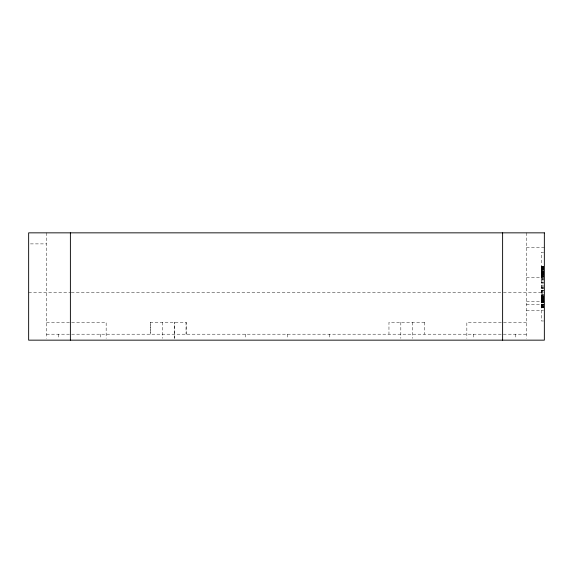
<?xml version="1.0" encoding="UTF-8"?>
<svg xmlns="http://www.w3.org/2000/svg" width="573" height="573" viewBox="0 0 573 573"><rect width="100%" height="100%" fill="white"/><g stroke="black" fill="none" stroke-linecap="round" stroke-linejoin="round"><path stroke-width="0.43" stroke-dasharray="2.87 2.15" d="M30.441 243.89L46.535 243.89M526.465 247.751L544.35 247.751M543.605 252.27L541.37 252.27L541.37 320.98L543.605 320.98M541.37 266.517L543.605 266.517M541.37 266.653L543.605 266.653M541.37 266.846L543.605 266.846M541.37 266.911L543.605 266.882M541.37 267.297L543.605 267.283M541.37 267.598L543.605 267.598M541.37 267.835L543.605 267.842M541.37 267.928L543.605 267.963M541.37 268.085L543.605 268.085M541.37 268.228L543.605 268.164M541.37 268.329L543.605 268.329M541.37 268.436L543.605 268.436M541.37 269.167L543.605 269.167M541.37 269.489L543.605 269.496M541.37 269.69L543.605 269.69M541.37 269.833L543.605 269.833M541.37 270.162L543.605 270.162M541.37 270.334L543.605 270.334M541.37 271.394L543.605 271.394M541.37 271.681L543.605 271.681M541.37 271.803L543.605 271.824M541.37 271.96L543.605 271.924M541.37 272.447L543.605 272.447M541.37 272.519L543.605 272.519M541.37 272.762L543.605 272.762M541.37 272.977L543.605 272.977M541.37 273.077L543.605 273.077M541.37 273.257L543.605 273.257M541.37 273.464L543.605 273.428M541.37 273.708L543.605 273.686M541.37 273.779L543.605 273.779M541.37 274.001L543.605 274.001M541.37 274.095L543.605 274.023M541.37 274.617L543.605 274.703M541.37 274.796L543.605 274.839M541.37 274.997L543.605 274.997M541.37 275.104L543.605 275.104M541.37 275.491L543.605 275.491M541.37 275.957L543.605 275.957M541.37 276.308L543.605 276.308M541.37 276.451L543.605 276.451M541.37 276.537L543.605 276.537M541.37 277.196L543.605 277.196M526.465 277.554L543.605 277.475M541.37 278.507L543.605 278.507M541.37 278.994L543.605 278.994M541.37 279.065L543.605 279.065M541.37 279.674L543.605 279.674M541.37 280.935L543.605 280.935M541.37 282.596L543.605 282.596M541.37 282.604L543.605 282.604M541.37 283.864L543.605 283.864M541.37 285.834L543.605 285.834M541.37 286.171L543.605 286.171M541.37 287.395L543.605 287.395M541.37 287.775L543.605 287.775M541.37 288.391L543.605 288.391M541.37 288.792L543.605 288.792M541.37 290.239L543.605 290.239M541.37 290.69L543.605 290.69M541.37 290.998L543.605 290.998M541.37 291.535L542.86 291.535M541.37 292.037L542.86 292.037M541.37 292.223L542.86 292.223M28.65 292.459L70.386 292.459M71.281 292.459L502.614 292.459M503.395 292.459L544.35 292.459M541.37 293.627L542.86 293.627M541.37 294.866L543.605 294.816M541.37 294.952L543.605 294.952M541.37 295.081L543.605 295.081M541.37 295.288L543.605 295.288M541.37 296.177L543.605 296.105M541.37 296.556L543.605 296.556M541.37 296.714L543.605 296.714M541.37 296.993L543.605 296.993M541.37 297.101L543.605 297.101M541.37 297.731L543.605 297.731M541.37 297.81L543.605 297.781M541.37 298.218L543.605 298.218M541.37 298.447L543.605 298.447M541.37 298.533L543.605 298.533M541.37 298.698L543.605 298.698M541.37 299.299L543.605 299.299M541.37 299.378L543.605 299.364M541.37 299.93L543.605 299.93M541.37 300.066L543.605 300.066M541.37 300.517L543.605 300.531M541.37 300.732L543.605 300.732M541.37 300.889L543.605 300.889M541.37 301.011L543.605 301.09M541.37 301.14L543.605 301.212M541.37 301.305L543.605 301.276M526.465 301.405L544.35 301.405M541.37 301.584L543.605 301.642M541.37 302.136L543.605 302.136M541.37 302.265L543.605 302.265M541.37 302.48L543.605 302.444M541.37 302.616L543.605 302.616M543.605 304.098L541.37 304.191L543.605 304.22M526.465 304.385L544.35 304.385M541.37 304.643L543.605 304.643M541.37 304.779L543.605 304.721M541.37 305.76L543.605 305.76M541.37 305.796L543.605 305.796M541.37 305.925L543.605 305.925M541.37 306.226L543.605 306.226M541.37 306.354L543.605 306.283M541.37 306.598L543.605 306.598M541.37 306.77L543.605 306.77M541.37 306.841L543.605 306.841M541.37 307.006L543.605 307.006M541.37 307.192L543.605 307.192M541.37 307.314L543.605 307.314M541.37 307.35L543.605 307.35M541.37 307.68L543.605 307.68M526.465 310.344L543.455 310.344M46.535 322.27L106.155 322.27L106.155 338.371M424.6 322.27L388.96 322.27L388.96 334.195M526.465 322.27L466.845 322.27L466.845 338.371M46.535 334.195L526.465 334.195M526.465 232.846L526.465 338.457M515.793 334.195L515.793 338.457M473.642 334.195L473.642 338.457M424.593 322.27L424.6 334.195M412.739 322.27L412.739 338.371M400.821 322.27L400.821 338.371M329.697 334.195L329.697 338.457M287.546 334.195L287.546 338.457M245.387 334.195L245.387 338.457M186.189 334.195L186.189 322.27L150.42 322.27L150.42 334.195M186.046 322.27L186.046 334.195M162.345 322.27L162.388 338.371M150.563 322.27L150.563 334.195M100.404 334.195L100.404 338.457M58.245 334.195L58.245 338.457M46.535 232.846L46.535 338.457M543.605 299.543L541.37 299.543L543.605 299.615M543.605 300.259L541.37 300.259L543.605 300.295M543.605 301.778L541.37 301.778L543.605 301.849M174.271 338.371L174.271 322.27L174.228 338.371"/><path stroke-width="0.86" d="M502.614 232.846L502.614 340.154M70.386 232.846L70.386 340.154M544.35 232.846L28.65 232.846L28.65 340.154L544.35 340.154L544.35 232.846"/></g></svg>
